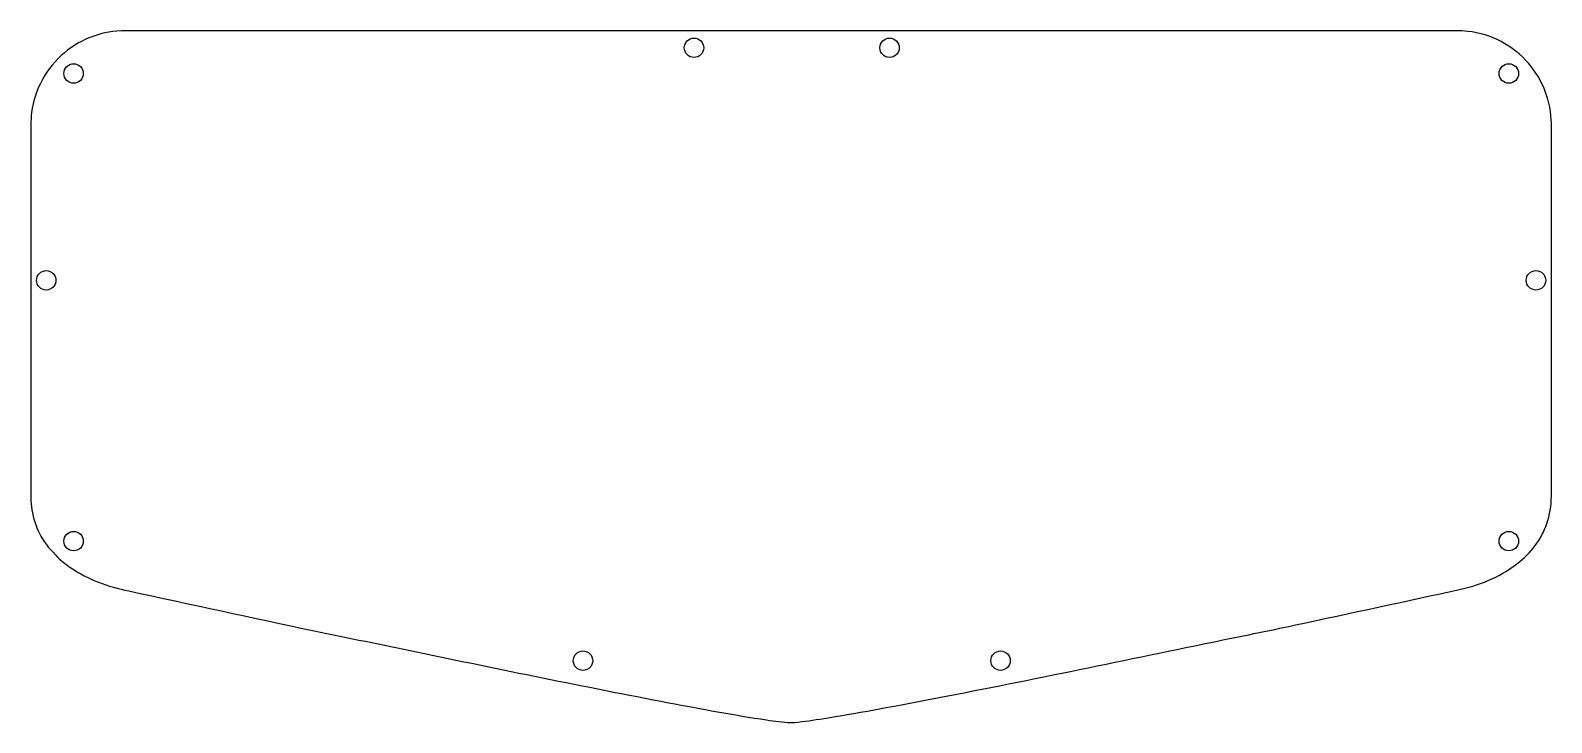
# Model space of a CAD drawing. Extents: x 0 to 274, y 35 to 160.
import ezdxf

# ---------------------------------------------------------------- set-up
doc = ezdxf.new("R2010")
doc.units = 0
doc.layers.add('bottom-3', color=7, linetype='CONTINUOUS')

msp = doc.modelspace()

# ---------------------------------------------------------------- linework, layer by layer
at = {"layer": 'bottom-3', "color": 7}
msp.add_lwpolyline([(17.097096, 160.16271), (17.097343, 160.16271)], dxfattribs=at)
for points in [[(121.3517, 157.091369)], [(156.58939, 157.091369)], [(9.560036, 152.458037)], [(268.17673, 152.457808)], [(4.62726, 115.17032)], [(273.06894, 115.17032)], [(9.560257, 68.158582)], [(268.17694, 68.15843)], [(101.3521, 46.61083)], [(176.59009, 46.61083)]]:
    msp.add_lwpolyline(points, close=True, dxfattribs=at)
for points in [[(17.097343, 160.16271), (13.132647, 160.181139), (9.182098, 158.753455), (6.153324, 156.193658)], [(254.58805, 160.16271), (175.4244, 160.16271), (96.26075, 160.16271), (17.097096, 160.16271)], [(259.05469, 160.052341), (257.57155, 160.22208), (256.07724, 160.145149), (254.58805, 160.16271)], [(269.96276, 154.300781), (267.2171, 157.493742), (263.24267, 159.59565), (259.05469, 160.052341)], [(117.8517, 157.091369), (117.8517, 157.555498), (118.036074, 158.000617), (118.364263, 158.328806)], [(118.364263, 155.853932), (118.036074, 156.182121), (117.8517, 156.62724), (117.8517, 157.091369)], [(118.364263, 158.328806), (118.692452, 158.656995), (119.137571, 158.841369), (119.6017, 158.841369)], [(119.6017, 158.841369), (120.065829, 158.841369), (120.510948, 158.656995), (120.839137, 158.328806)], [(120.839137, 158.328806), (121.167326, 158.000617), (121.3517, 157.555498), (121.3517, 157.091369)], [(121.3517, 157.091369), (121.3517, 156.62724), (121.167326, 156.182121), (120.839137, 155.853932)], [(153.08939, 157.091369), (153.08939, 157.555498), (153.273764, 158.000617), (153.601953, 158.328806)], [(153.601953, 155.853932), (153.273764, 156.182121), (153.08939, 156.62724), (153.08939, 157.091369)], [(153.601953, 158.328806), (153.930142, 158.656995), (154.375261, 158.841369), (154.83939, 158.841369)], [(154.83939, 158.841369), (155.303519, 158.841369), (155.748638, 158.656995), (156.076827, 158.328806)], [(156.076827, 158.328806), (156.405016, 158.000617), (156.58939, 157.555498), (156.58939, 157.091369)], [(156.58939, 157.091369), (156.58939, 156.62724), (156.405016, 156.182121), (156.076827, 155.853932)], [(6.153324, 156.193658), (2.936866, 153.511266), (0.781201, 149.596884), (0.247649, 145.441417)], [(6.060036, 152.458037), (6.060036, 152.922166), (6.244411, 153.367285), (6.572599, 153.695474)], [(6.572599, 153.695474), (6.900788, 154.023662), (7.345907, 154.208037), (7.810036, 154.208037)], [(7.810036, 154.208037), (8.274165, 154.208037), (8.719284, 154.023662), (9.047473, 153.695474)], [(9.047473, 153.695474), (9.375662, 153.367285), (9.560036, 152.922166), (9.560036, 152.458037)], [(119.6017, 155.341369), (119.137571, 155.341369), (118.692452, 155.525744), (118.364263, 155.853932)], [(120.839137, 155.853932), (120.510948, 155.525744), (120.065829, 155.341369), (119.6017, 155.341369)], [(154.83939, 155.341369), (154.375261, 155.341369), (153.930142, 155.525744), (153.601953, 155.853932)], [(156.076827, 155.853932), (155.748638, 155.525744), (155.303519, 155.341369), (154.83939, 155.341369)], [(264.67673, 152.457808), (264.67673, 152.921937), (264.861104, 153.367056), (265.189293, 153.695245)], [(265.189293, 153.695245), (265.517482, 154.023433), (265.962601, 154.207808), (266.42673, 154.207808)], [(266.42673, 154.207808), (266.890859, 154.207808), (267.335978, 154.023433), (267.664167, 153.695245)], [(267.664167, 153.695245), (267.992356, 153.367056), (268.17673, 152.921937), (268.17673, 152.457808)], [(274.09534, 143.410646), (274.05754, 147.377765), (272.56853, 151.308764), (269.96276, 154.300781)], [(6.572599, 151.2206), (6.244411, 151.548788), (6.060036, 151.993908), (6.060036, 152.458037)], [(7.810036, 150.708037), (7.345907, 150.708037), (6.900788, 150.892411), (6.572599, 151.2206)], [(9.047473, 151.2206), (8.719284, 150.892411), (8.274165, 150.708037), (7.810036, 150.708037)], [(9.560036, 152.458037), (9.560036, 151.993908), (9.375662, 151.548788), (9.047473, 151.2206)], [(265.189293, 151.220371), (264.861104, 151.54856), (264.67673, 151.993679), (264.67673, 152.457808)], [(266.42673, 150.707808), (265.962601, 150.707808), (265.517482, 150.892182), (265.189293, 151.220371)], [(267.664167, 151.220371), (267.335978, 150.892182), (266.890859, 150.707808), (266.42673, 150.707808)], [(268.17673, 152.457808), (268.17673, 151.993679), (267.992356, 151.54856), (267.664167, 151.220371)], [(0.247649, 145.441417), (0.026971, 143.870488), (0.115857, 142.282008), (0.097343, 140.701459)], [(274.09734, 76.85971), (274.09634, 99.043353), (274.09934, 121.227017), (274.09534, 143.410646)], [(0.097343, 140.701459), (0.098523, 119.140925), (0.094973, 97.580369), (0.099123, 76.019848)], [(1.12726, 115.17032), (1.12726, 115.634449), (1.311634, 116.079568), (1.639823, 116.407757)], [(2.87726, 113.42032), (1.910762, 113.42032), (1.12726, 114.203822), (1.12726, 115.17032)], [(1.639823, 116.407757), (1.968012, 116.735946), (2.413131, 116.92032), (2.87726, 116.92032)], [(2.87726, 116.92032), (3.341389, 116.92032), (3.786508, 116.735946), (4.114697, 116.407757)], [(4.114697, 116.407757), (4.442886, 116.079568), (4.62726, 115.634449), (4.62726, 115.17032)], [(4.62726, 115.17032), (4.62726, 114.706191), (4.442886, 114.261072), (4.114697, 113.932883)], [(269.56894, 115.17032), (269.56894, 115.634449), (269.753314, 116.079568), (270.081503, 116.407757)], [(270.081503, 113.932883), (269.753314, 114.261072), (269.56894, 114.706191), (269.56894, 115.17032)], [(270.081503, 116.407757), (270.409692, 116.735946), (270.854811, 116.92032), (271.31894, 116.92032)], [(271.31894, 116.92032), (271.783069, 116.92032), (272.228188, 116.735946), (272.556377, 116.407757)], [(272.556377, 116.407757), (272.884566, 116.079568), (273.06894, 115.634449), (273.06894, 115.17032)], [(273.06894, 115.17032), (273.06894, 114.706191), (272.884566, 114.261072), (272.556377, 113.932883)], [(4.114697, 113.932883), (3.786508, 113.604694), (3.341389, 113.42032), (2.87726, 113.42032)], [(271.31894, 113.42032), (270.854811, 113.42032), (270.409692, 113.604694), (270.081503, 113.932883)], [(272.556377, 113.932883), (272.228188, 113.604694), (271.783069, 113.42032), (271.31894, 113.42032)], [(273.47294, 71.898101), (273.96341, 73.502114), (274.13214, 75.187261), (274.09734, 76.85971)], [(0.099123, 76.019848), (0.12316, 73.028311), (1.073696, 70.047526), (2.834665, 67.624296)], [(268.4129, 64.47347), (270.75287, 66.403374), (272.60989, 68.972957), (273.47294, 71.898101)], [(6.060257, 68.158582), (6.060257, 68.622711), (6.244632, 69.06783), (6.572821, 69.396019)], [(6.572821, 69.396019), (6.901009, 69.724208), (7.346129, 69.908582), (7.810257, 69.908582)], [(7.810257, 69.908582), (8.274386, 69.908582), (8.719506, 69.724208), (9.047694, 69.396019)], [(9.047694, 69.396019), (9.375883, 69.06783), (9.560257, 68.622711), (9.560257, 68.158582)], [(264.67694, 68.15843), (264.67694, 68.622559), (264.861314, 69.067678), (265.189503, 69.395867)], [(265.189503, 69.395867), (265.517692, 69.724056), (265.962811, 69.90843), (266.42694, 69.90843)], [(266.42694, 69.90843), (266.891069, 69.90843), (267.336188, 69.724056), (267.664377, 69.395867)], [(267.664377, 69.395867), (267.992566, 69.067678), (268.17694, 68.622559), (268.17694, 68.15843)], [(2.834665, 67.624296), (3.343898, 66.882501), (4.047255, 66.306813), (4.606374, 65.605288)], [(6.572821, 66.921145), (6.244632, 67.249334), (6.060257, 67.694453), (6.060257, 68.158582)], [(7.810257, 66.408582), (7.346129, 66.408582), (6.901009, 66.592956), (6.572821, 66.921145)], [(9.047694, 66.921145), (8.719506, 66.592956), (8.274386, 66.408582), (7.810257, 66.408582)], [(9.560257, 68.158582), (9.560257, 67.694453), (9.375883, 67.249334), (9.047694, 66.921145)], [(265.189503, 66.920993), (264.861314, 67.249182), (264.67694, 67.694301), (264.67694, 68.15843)], [(266.42694, 66.40843), (265.962811, 66.40843), (265.517692, 66.592804), (265.189503, 66.920993)], [(267.664377, 66.920993), (267.336188, 66.592804), (266.891069, 66.40843), (266.42694, 66.40843)], [(268.17694, 68.15843), (268.17694, 67.694301), (267.992566, 67.249182), (267.664377, 66.920993)], [(4.606374, 65.605288), (5.384643, 64.72699), (6.336074, 64.02196), (7.292084, 63.34996)], [(7.292084, 63.34996), (10.416939, 61.22334), (14.042721, 59.92974), (17.732112, 59.19396)], [(257.78392, 59.47732), (261.61495, 60.38269), (265.36091, 61.94589), (268.4129, 64.47347)], [(17.732112, 59.19396), (28.872551, 56.79354), (40.002802, 54.34534), (51.151908, 51.98533)], [(227.96791, 53.04601), (237.90886, 55.17899), (247.84545, 57.33465), (257.78392, 59.47732)], [(213.01761, 49.95927), (218.00052, 50.9908), (222.99582, 51.96249), (227.96791, 53.04601)], [(51.151908, 51.98533), (57.305321, 50.73239), (63.458768, 49.47944), (69.604522, 48.18922)], [(161.86661, 39.59331), (178.94952, 42.88585), (195.98316, 46.42657), (213.01761, 49.95927)], [(69.604522, 48.18922), (84.742124, 45.04699), (99.8864, 41.93299), (115.07212, 39.03065)], [(97.852097, 46.61083), (97.852097, 47.074959), (98.036471, 47.520078), (98.36466, 47.848267)], [(98.36466, 45.373393), (98.036471, 45.701582), (97.852097, 46.146701), (97.852097, 46.61083)], [(98.36466, 47.848267), (98.692849, 48.176456), (99.137968, 48.36083), (99.602097, 48.36083)], [(99.602097, 48.36083), (100.066226, 48.360831), (100.511346, 48.176457), (100.839536, 47.848268)], [(100.839536, 47.848268), (101.167725, 47.520079), (101.3521, 47.074959), (101.3521, 46.61083)], [(101.3521, 46.61083), (101.3521, 46.146701), (101.167725, 45.701581), (100.839536, 45.373392)], [(173.09009, 46.61083), (173.09009, 47.074959), (173.274464, 47.520078), (173.602653, 47.848267)], [(173.602653, 45.373393), (173.274464, 45.701582), (173.09009, 46.146701), (173.09009, 46.61083)], [(173.602653, 47.848267), (173.930842, 48.176456), (174.375961, 48.36083), (174.84009, 48.36083)], [(174.84009, 48.36083), (175.304219, 48.36083), (175.749338, 48.176456), (176.077527, 47.848267)], [(176.077527, 47.848267), (176.405716, 47.520078), (176.59009, 47.074959), (176.59009, 46.61083)], [(176.59009, 46.61083), (176.59009, 46.146701), (176.405716, 45.701582), (176.077527, 45.373393)], [(99.602097, 44.86083), (99.137968, 44.86083), (98.692849, 45.045204), (98.36466, 45.373393)], [(100.839536, 45.373392), (100.511346, 45.045203), (100.066226, 44.860829), (99.602097, 44.86083)], [(174.84009, 44.86083), (174.375961, 44.86083), (173.930842, 45.045204), (173.602653, 45.373393)], [(176.077527, 45.373393), (175.749338, 45.045204), (175.304219, 44.86083), (174.84009, 44.86083)], [(115.07212, 39.03065), (120.92945, 37.92753), (126.78784, 36.81794), (132.68246, 35.92988)], [(142.26512, 36.07464), (148.82394, 37.10278), (155.34602, 38.34942), (161.86661, 39.59331)], [(132.68246, 35.92988), (134.14082, 35.73101), (135.60001, 35.48547), (137.07386, 35.45051)], [(137.07386, 35.45051), (138.81625, 35.53451), (140.5408, 35.82486), (142.26512, 36.07464)]]:
    msp.add_open_spline(points, degree=3, dxfattribs=at)

doc.saveas('drawing.dxf')
